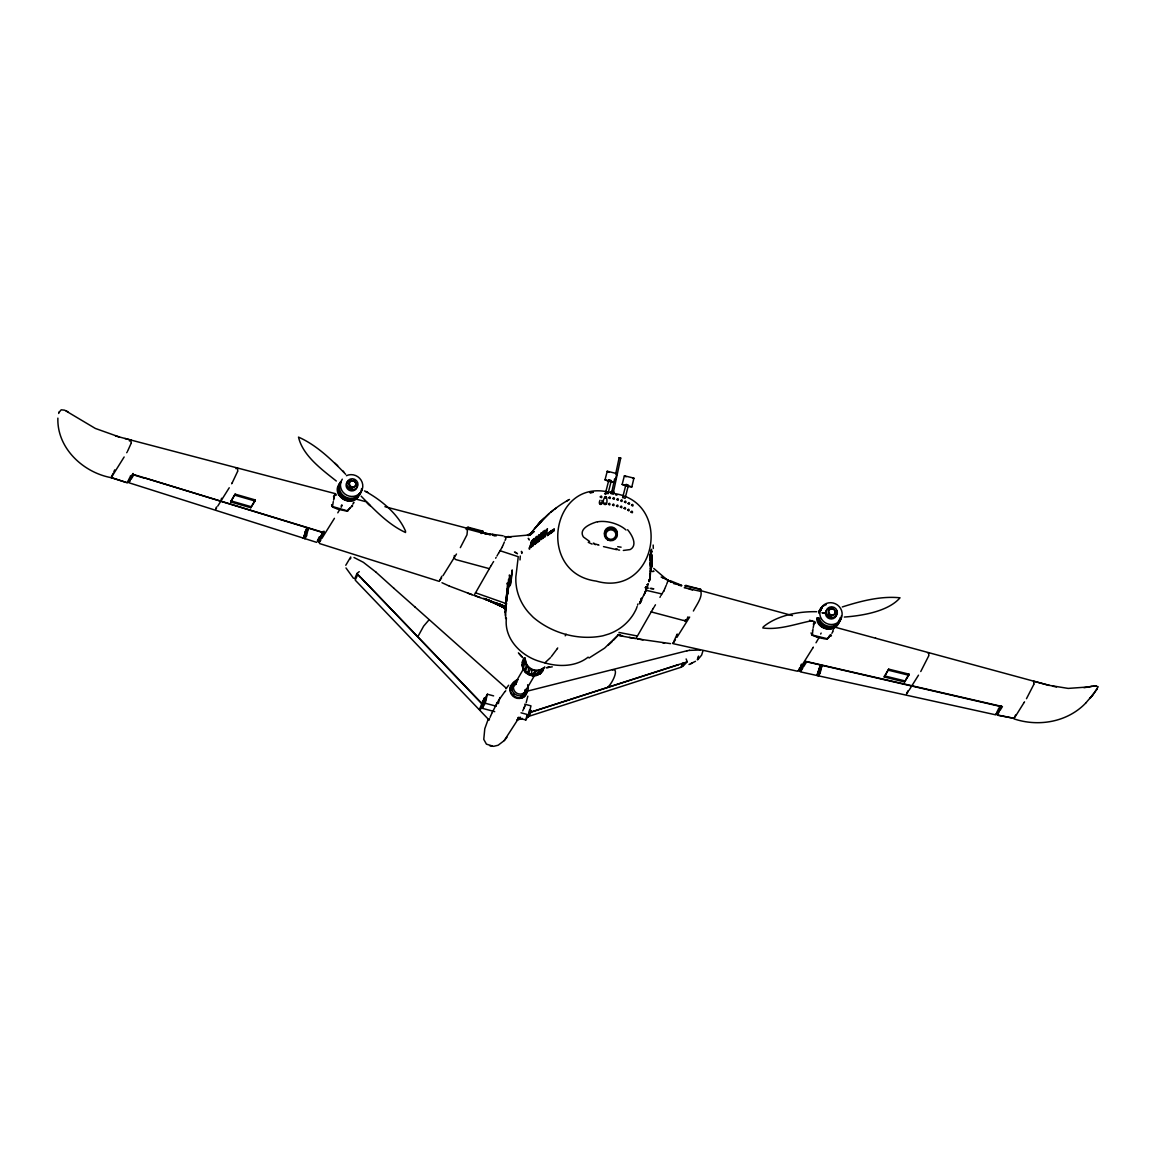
<?xml version="1.0" encoding="UTF-8"?>
<svg xmlns="http://www.w3.org/2000/svg" width="1156" height="1156" viewBox="0 0 1156 1156"><rect width="100%" height="100%" fill="white"/><g stroke="black" fill="none" stroke-linecap="round" stroke-linejoin="round"><path stroke-width="1.5" d="M650.366 568.738L650.293 571.237M652.259 561.252L650.597 569.503L651.146 568.116M548.984 534.159L549.129 533.162M549.172 533.797L549.519 532.454M599.993 500.288C597.32 505.634 603.649 505.981 601.842 500.461M606.481 497.34C609.328 509.334 598.967 504.507 605.412 496.473C608.099 497.109 604.747 499.45 604.617 497.253M606.004 503.886L605.137 502.976L604.155 503.713M506.198 537.251L505.562 539.303M650.337 571.165L651.16 567.726M652.23 562.683L651.666 565.891M551.672 532.078L552.004 530.763M57.872 418.125C56.904 447.936 82.914 472.37 110.962 477.616M836.38 611.394L836.352 612.174L836.438 610.513M552.279 530.864L552.207 531.832L552.467 530.228M836.395 611.249L836.352 612.174M816.931 617.896C815.876 630.511 838.375 633.777 839.227 620.194M650.178 574.98L650.467 573.492L649.73 577.191M620.714 458.094L619.154 457.704L620.729 458.036L613.157 493.381C674.454 501.328 656.175 598.36 596.164 581.092C534.679 572.986 551.874 473.599 613.244 493.395A1.864 0.954 12.1 0 0 614.053 492.196A1.864 0.954 12.1 0 0 611.322 491.575A1.864 0.954 12.1 0 0 611.336 493.048M649.874 576.382L649.744 577.538L650.395 574.835M814.041 622.477L813.94 623.489L815.529 622.983M605.036 479.87L614.746 482.269L616.87 473.613L607.247 471.229L605.036 479.827L608.981 481.488M607.218 471.316L608.995 472.255M626.104 486.055L622.159 484.436L624.37 475.81L633.922 478.122L631.841 486.922L627.144 486.329M505.548 603.345L505.634 618.59M505.736 602.103L507.86 585.283L507.643 587.132L507.181 583.086L508.337 586.323M334.633 494.204L334.503 495.433L336.656 494.898M506.415 618.055C503.799 638.762 521.269 656.218 540.025 661.521A76.903 73.29 30.2 0 0 541.572 662.012L547.944 663.717A76.903 73.29 30.2 0 0 549.519 664.064C562.582 666.94 577.408 665.683 588.173 657.128M650.004 577.003L650.25 575.659L649.484 579.951M509.579 578.13L509.391 574.951L510.244 577.147L507.47 594.314L509.796 575.948M505.663 605.065L505.374 608.186L505.837 604.429M520.027 559.923L520.287 556.007M649.86 577.856L650.019 577.133M505.75 602.724L508.149 587.768M527.107 690.696C524.896 708.137 499.406 690.334 515.012 682.011M507.513 592.927L507.455 588.968L508.192 590.817M813.824 624.399L813.94 623.503L813.246 624.081M813.737 624.991L813.203 627.607M505.866 600.629L507.701 585.817L508.235 587.739M506.617 601.785L506.848 600.296M650.207 576.728L649.08 581.699M334.344 496.545L334.575 495.447L333.492 496.531M506.097 602.045L506.559 599.039M334.286 496.907L334.041 498.077M508.091 590.803L507.354 595.34M237.703 470.998L237.601 468.122L235.954 468.686M928.73 655.596L928.774 652.981L927.574 652.779M508.539 586.251L506.357 599.892L508.626 579.17L509.16 581.829L507.701 591.236L508.033 589.314M131.278 442.82L130.801 440.017L335.76 493.771M506.342 601.423L506.834 598.403M1033.955 683.962L1033.58 681.173L1049.171 685.378L875.497 638.199M812.971 628.864L812.365 635.005A4.205 4.017 30.2 0 1 811.772 634.485L811.021 632.924M599.704 503.626L600.672 502.903L601.554 503.741M454.308 555.516L454.294 558.334L455.869 559.62L489.234 568.636M833.144 630.078L832.884 631.032M237.645 471.33L232.269 482.717M928.673 655.943L920.754 671.535M611.582 493.02L614.631 478.844M527.83 696.187L526.168 702.66M649.137 581.425L649.802 578.607M649.253 580.89L649.802 578.968M649.585 579.748L649.817 578.636M333.26 501.617L332.509 506.53L347.147 510.779A4.205 4.017 30.2 0 0 347.927 510.576L350.095 508.062M131.22 443.124L127.666 451.028M549.548 533.624L549.866 532.772M551.398 531.11L550.964 533.176M552.712 531.139L552.293 532.309L553.175 529.578M1033.898 684.265L1026.47 698.701M651.55 566.035L649.99 574.532L652.056 564.533L650.669 571.396M615.758 473.555L619.154 457.675M333.564 500.115L333.954 498.482M650.915 567.842L651.247 566.353M651.608 566.093L652.114 562.669M650.944 567.697L651.175 566.671M884.21 676.954L888.675 669.151L909.006 674.15L908.76 675.22L904.541 681.953L884.21 676.954L888.675 669.151M904.541 681.953L909.006 674.15M221.562 498.236L220.868 501.126L229.235 487.76M303.392 538.161L306.615 528.653L308.175 529.058L306.542 535.835L304.953 538.58L303.392 538.161L306.615 528.653M304.953 538.58L306.167 533.508M481.676 704.466L484.364 698.08L485.925 698.499L485.202 701.504L483.237 704.885L481.676 704.466L484.364 698.08M494.71 711.634L482.254 708.31L484.422 699.293L487.384 694.221L493.612 695.883M482.254 708.31L485.217 703.238L487.384 694.221M496.155 705.622L496.878 702.617M498.395 703.556L499.84 697.545M518.061 717.876L525.836 719.957L526.919 715.434M526.804 716.518L528.364 716.937L530.965 705.854L524.737 704.192M530.329 713.555L531.052 710.55L529.506 710.131L528.783 713.151L530.329 713.555L528.364 716.937M651.348 565.559L651.478 564.995M816.989 675.364L820.211 665.856L821.772 666.275L820.139 673.038L818.549 675.783L816.989 675.364L820.211 665.856M818.549 675.783L821.772 666.275M353.852 502.311L353.577 503.149M687.993 616.813L686.462 620.353L683.398 620.454M650.178 576.309L649.975 576.613M549.302 533.06L549.534 532.092M649.845 578.564L649.47 580.298M605.469 493.164L608.851 479.957L609.79 480.043M607.955 493.829L611.336 480.621M622.593 497.73L625.974 484.537L628.43 485.13L625.078 498.395L623.72 497.875M836.366 614.038L836.597 610.585M466.359 529.549L467.602 529.101L468.093 527.237L482.876 531.182L482.384 533.06L481.156 533.494L481.647 531.63L482.876 531.182M685.494 587.306L685.985 585.442L700.767 589.387L700.276 591.265L684.251 587.754M230.622 501.921L235.13 494.132L255.259 499.941L254.97 500.996L250.751 507.73L230.622 501.921L235.13 494.132M250.751 507.73L255.259 499.941M646.32 589.387L648.198 583.982M685.537 620.252L685.118 621.509L685.58 620.266M646.103 590.008L646.883 587.479M517.585 719.783L518.394 717.269M681.274 666.853L682.185 664.093M682.286 666.521L683.485 662.966M637.577 605.065L637.91 603.996M359.386 494.248C354.256 510.099 328.232 495.028 340.471 482.587M637.129 606.466L636.537 608.229A26.718 25.461 30.2 0 1 635.294 610.903L634.239 612.853A43.104 41.081 30.2 0 1 632.072 616.293L630.526 618.373A51.876 49.448 30.2 0 1 608.706 634.052L603.288 635.699A55.43 52.844 30.2 0 1 602.175 635.959C578.289 640.54 552.149 633.329 533.624 617.651A55.43 52.844 30.2 0 1 532.772 616.856L528.754 612.694A51.876 49.448 30.2 0 1 516.587 587.956L516.226 585.341A43.104 41.081 30.2 0 1 515.851 581.237L515.822 577.494A27.917 26.602 30.2 0 1 516.154 574.532L518.249 556.715L500.057 550.718M551.73 531.052L551.484 532.641M697.27 659.729L698.152 657.186M641.277 598.678L640.886 599.848L641.479 598.114M611.596 492.991L613.041 493.048M646.247 589.488L647.519 585.962L646.999 587.479M58.696 413.472L59.332 411.796M651.218 550.892L649.831 558.232M543.161 668.76L543.219 668.385A10.996 10.476 30.2 0 1 525.229 660.177L525.416 661.709L522.425 666.275L522.006 665.235L525.229 660.177M698.253 656.911L698.585 656.044M480.188 710.218L482.616 704.365M489.205 719.624L489.566 718.656M644.094 594.921L645.669 591.092L639.528 603.808L641.002 601.077L640.005 603.027M354.704 578.679L357.002 573.492L359.241 571.628M355.47 579.503L357.753 574.59M639.543 603.374L640.482 601.019M644.904 593.115L645.655 591.265M664.628 589.025L664.368 589.661A11.704 0.983 -75 0 1 664.108 590.254A10.173 0.853 -75 0 1 663.905 590.658M502.672 546.008L502.557 546.311A11.704 0.983 -75 0 1 502.253 547.005M502.918 545.415L504.392 542.005M664.787 588.65L666.246 585.239M490.101 717.327L490.708 715.867M345.774 565.284L350.716 556.946M488.121 719.466L484.783 728.742L483.772 739.378L486.43 744.146L493.554 746.343L498.135 745.244L504.247 740.577L517.801 719.596L520.532 717.284M522.714 710.868L524.665 706.518M525.171 705.333L523.726 708.729M505.504 539.447L505.085 540.416M491.069 715.029L491.892 713.165M666.752 584.098L668.067 580.399M524.246 659.209L523.047 663.717L523.422 667.561L525.359 670.971L528.61 673.399L533.277 674.728L537.395 674.396L540.806 672.416L543.06 669.021L539.245 673.905L540.112 674.092L543.219 668.385M673.818 641.479L676.65 635.236M673.442 642.303L673.023 643.227L673.775 642.245M492.095 712.717L498.193 701.013L504.565 692.039M129.183 481.777L133.027 473.469M215.652 508.929L216.577 506.906M317.394 540.892L318.146 539.245M318.608 541.283L323.218 531.298M676.867 634.76L677.199 634.037M798.984 669.396L799.851 667.532M799.938 669.613L801.397 666.42M801.209 669.888L804.937 661.81M906.81 693.224L907.937 690.782M996.559 713.064L997.787 710.376M997.816 713.339L1001.298 705.825M1014.621 717.081L1015.575 715.015M111.655 476.532L113.071 473.44M127.854 481.633L129.501 478.035M318.492 538.479L319.201 536.933M319.475 541.687L324.258 531.312M798.825 669.743L798.319 670.841L798.969 669.974M799.62 670.321L799.273 671.044L800.068 669.974M801.05 670.234L800.689 671.015L801.195 670.466M906.477 693.961L908.356 691.375M996.342 713.541L995.952 714.365L996.429 713.772M1014.404 717.544L1014.058 718.31L1016.5 714.639M318.348 541.846L318.709 541.629M800.617 665.842L801.411 664.122M113.852 471.778L114.719 469.885M130.093 476.763L130.57 475.737M319.186 542.309L319.62 541.918M998.206 709.466L998.9 707.963M111.323 477.255L111.872 476.518M440.161 579.618L440.927 577.971M441.39 576.974L441.736 576.252M417.851 636.653L423.645 626.133L429.064 619.804M798.464 670.523L799.172 669.685M440.002 579.951L439.641 580.731L441.664 577.783M128.749 482.702L316.701 542.366M672.85 643.603L797.351 671.188M59.129 412.244L61.21 409.802L64.664 410.192L95.341 428.442L119.444 437.026M997.108 714.885L1014.101 718.353L997.946 715.318M111.193 477.529L126.409 482.5M551.976 532.049L551.701 532.714M820.673 634.023L821.136 633.083M342.133 505.317L341.165 507.253M341.208 505.938L341.67 504.984M763.206 626.928C777.063 615.382 798.637 611.249 816.728 611.726M350.846 558.001L350.311 558.94M340.095 508.785L337.783 512.831M819.445 636.84L816.006 642.779M127.16 451.924L126.712 452.704M660.929 595.658L661.535 594.589M308.175 529.058L306.571 531.803L305.011 531.399M499.739 551.253L498.698 553.045M500.23 550.4L501.892 547.669A20.432 1.705 -75 0 0 501.993 547.496A10.173 0.853 -75 0 0 502.239 547.034M485.925 698.499L483.945 701.88L482.399 701.461M524.795 658.082C521.616 660.596 520.951 666.795 525.344 658.024M512.426 687.892L523.249 669.353M522.83 695.565L535.445 673.934M544.722 666.868L542.02 671.506L542.988 670.393A10.996 10.476 30.2 0 1 527.887 673.673A10.996 10.476 30.2 0 1 524.116 658.804M565.197 635.829L566.122 634.239M529.737 712.804L531.052 710.55M525.836 719.957L528.798 714.885L521.009 712.804M662.099 593.635L663.602 591.135M498.019 554.201L498.568 553.262M659.946 597.334L660.365 596.597M232.183 482.861L231.648 483.786M496.979 555.964L497.47 555.14M460.348 547.641L466.981 534.795L467.616 528.393L384.919 506.689M495.649 558.204L496.126 557.394M693.383 611.018C696.418 605.137 703.296 596.193 700.507 590.586L792.467 615.613M124.14 456.981L113.201 474.48M492.774 562.9L493.612 561.556M654.643 606.149L655.466 604.79M334.445 518.307L321.874 538.421M456.476 554.027L442.994 575.674M491.127 565.587L492.369 563.579M653.039 608.721L654.166 606.914M491.069 565.674L474.451 594.719A12.427 1.04 -75 0 1 474.249 595.08M652.923 608.909L636.335 637.924A12.427 1.04 -75 0 1 636.118 638.314M813.347 647.114L812.885 647.851M127.435 482.587L127.883 481.908M689.67 617.058L676.867 637.447M812.769 648.039L801.556 665.957M918.5 675.176L911.896 685.725M220.68 501.415L217.747 506.111M802.495 666.174L805.544 661.304L1002.425 706.576L999.954 710.521M909.064 690.248L911.708 686.014M998.683 710.246L1000.966 706.591L806.671 661.81L803.68 666.593M1023.797 702.993L1016.847 714.105M1024.548 701.808L1024.072 702.545M129.732 479.046L132.723 474.249L322.958 532.598L319.735 537.757M131.018 479.321L133.764 474.928L144.471 478.194M320.949 538.132L324.33 532.743L144.254 477.775M997.96 711.388L996.53 713.613M999.232 711.677L997.845 713.83M800.689 667.33L799.258 669.555M801.57 667.662L800.212 669.758M802.9 667.821L801.339 670.249M112.97 474.841L111.959 476.416M129.183 479.899L128.273 481.33M130.252 480.549L129.414 481.821M320.848 540.054L319.721 541.774M675.451 639.673L673.977 641.941M318.565 539.592L317.582 541.109M319.865 539.866L318.796 541.485M216.591 507.932L215.811 509.117M663.746 590.918A20.432 1.705 -75 0 0 663.862 590.73L663.703 590.991M557.727 647.938L557.206 648.747M556.975 649.094L551.224 656.738M505.895 688.788L508.669 685.219M801.426 670.119L800.848 670.986M1095.888 690.551L1089.964 698.455L1090.484 697.819M1094.385 692.834L1098.171 686.722L1094.833 685.826L1087.94 687.054L1091.914 686.274M482.139 705.695L481.358 706.822M480.174 708.512L479.437 709.553L481.777 703.715L361.149 577.841M616.928 473.772L615.599 473.859M614.717 482.355L609.674 481.662M622.159 484.393L631.87 486.849M1096.307 690.219L1097.275 688.832M830.947 634.572L829.184 636.681M1093.865 693.557L1085.715 703.079M351.858 506.126L347.205 510.735M347.84 481.604L348.621 480.737M1093.027 694.597L1091.784 696.23M529.809 534.852C540.285 520.359 553.695 507.961 569.489 499.464M645.323 587.725L646.869 586.598L645.323 587.725L645.944 586.93M530.705 534.173L530.04 534.795L531.774 532.988L529.881 534.939L532.959 530.864M529.997 534.534L531.746 532.396L530.474 534.014M686.129 658.949L687.242 661.709L682.647 666.477M534.115 529.419L540.603 521.746M504.247 740.577L506.964 737.282M535.344 527.931L549.201 513.452M536.601 526.385L540.864 521.529M529.939 534.636L531.818 532.396M536.976 525.966L540.907 521.414M550.372 657.735L544.91 662.807M539.231 523.393L537.901 524.882L542.207 520.171M617.405 636.017L613.359 640.352M618.951 634.283L604.631 648.111L589.04 658.024M607.608 687.242C612.261 683.76 619.602 668.009 612.463 669.859M129.429 441.014L130.758 440.031L124.935 438.485M504.71 691.88L505.779 690.753M539.664 522.801L543.811 518.35M528.234 535.618L531.298 533.407L529.881 534.939M537.901 524.882L540.864 521.602M829.127 636.754L827.147 638.676L812.365 635.063M508.626 536.832L526.269 535.242L531.572 533.364L528.928 534.896L533.263 531.905L528.379 535.387L532.728 532.049L530.04 534.795M519.81 717.327L516.79 720.072M1085.715 703.079C1067.494 722.11 1038.522 727.124 1013.985 718.859M530.315 534.925L533.797 531.688M697.834 659.686L701.62 655.134L702.848 651.189M608.273 645.12L612.03 641.71M530.532 534.289L531.182 533.711L529.26 535.199M681.621 666.824L685.956 662.388L677.387 664.917M466.171 528.899L467.588 528.364M530.069 534.896L534.072 531.543M550.632 512.325L553.507 510.099M554.967 509.016L556.412 507.918M549.028 532.367L548.681 534.737M550.762 531.168L550.415 533.537M550.559 532.15C550.429 529.65 549.071 536.355 550.473 532.569M548.175 532.945L547.25 535.719M541.687 538.132L543.306 532.497L541.572 538.118M634.023 478.382L632.953 478.454M695.493 661.304L689.005 664.498M566.512 501.112L567.986 500.302M690.782 663.746L692.343 663.009M842.29 606.958C860.584 601.134 880.973 595.774 900.018 597.811C888.227 611.481 862.087 615.772 844.328 617.044M468.093 527.237L466.851 527.671L481.647 531.63M685.985 585.442L684.742 585.89L700.767 589.387M686.158 662.07L687.242 661.709M685.06 662.605L681.693 663.703M681.159 667.214L527.309 716.821M676.838 665.105L529.694 712.457M678.529 664.729L529.766 712.573M517.527 719.971L522.339 718.425M812.379 620.628C796.238 623.691 779.274 630.28 762.787 627.954M524.232 657.909L523.856 659.238M597.508 521.688C591.699 523.292 578.405 528.35 583.144 536.601A9.089 7.716 -81.1 0 0 583.838 537.309L589.589 541.442M528.451 690.855L687.141 650.741M546.297 667.749L549.519 667.142L546.889 667.633M689.279 650.38L700.16 649.975M549.187 667.2L548.146 667.359L552.265 666.839M686.881 650.785L689.525 650.337M592.84 492.254L591.439 492.456A36.53 8.829 7.4 0 0 590.196 492.687M1084.01 687.719L1088.49 686.953L1068.187 688.412L1048.868 685.291M591.699 492.427L591.554 492.47A36.472 8.8 7.5 0 0 590.152 492.716M652.071 571.555L653.964 571.281L653.126 571.339M1093.258 686.028L1096.105 685.797M626.032 484.509L627.087 484.667M670.581 643.632L637.418 638.878M530.358 545.632L531.746 540.748L529.592 549.013A7.052 1.228 -73.3 0 1 529.361 549.245C528.321 546.6 530.199 548.912 530.546 545.748M505.967 536.832L510.952 536.861L506.097 536.919M623.33 550.458L629.717 549.635A9.089 6.95 -73.3 0 0 630.584 549.346C637.866 544.678 631.566 534.419 627.621 529.737M663.024 643.011L664.541 643.126M645.785 587.898L648.53 588.101M650.236 588.418L653.79 588.809L650.973 588.462M824.04 613.07L822.162 612.81M620.064 635.265L618.214 635.049L622.607 635.699M619.602 550.111L618.142 549.909M617.636 634.976L620.18 635.309M492.398 534.332L503.163 535.806M507.889 536.485L510.793 536.89M493.005 534.419L483.381 533.089M618.633 635.063L620.628 635.395M606.293 492.629L606.842 492.731A20.851 7.673 11.1 0 1 608.331 493.005M405.597 532.526C388.344 524.622 374.269 509.68 361.106 496.112M616.683 549.678L603.504 546.6M634.413 638.343L618.821 635.554M637.144 638.806L643.054 639.875M629.211 637.39L635.8 638.603M486.17 533.74L484.321 533.393L485.245 533.566M618.98 632.448L637.332 636.002M1052.48 686.158L1056.512 686.982M492.08 746.256L489.869 745.793M610.397 480.535L610.744 480.304M490.91 534.852L484.509 533.436M995.735 714.841L800.299 671.838M645.525 590.167L661.911 593.953M492.658 535.257L494.421 535.662M610.859 493.554L613.142 494.132M487.456 534.029L489.768 534.578M342.768 510.36L337.046 508.828M822.118 638.415L816.411 636.884M888.444 670.22L908.76 675.22M884.456 675.884L904.772 680.884M115.47 435.942L131.076 440.089M355.456 498.944L366.625 501.892M683.037 620.353L651.088 611.871M483.295 532.526L490.245 534.39M493.785 535.329L496.126 535.965M677.691 584.459L681.433 585.471M467.602 529.101L482.384 533.06M689.178 589.069L692.473 589.95M818.607 668.601L820.168 669.021M304.996 535.416L306.542 535.835M818.593 672.619L820.139 673.038M483.642 701.085L485.202 701.504M485.217 703.238L496.112 706.157M809.532 620.237L814.677 621.625M834.979 627.159L875.8 638.271M673.413 583.462L676.52 584.372M615.57 494.811L616.899 495.187M234.841 495.187L254.97 500.996M230.897 500.866L251.025 506.675M609.776 480.376L608.894 480.043M680.19 585.471L678.355 584.922L681.578 585.919M319.432 543.508L439.309 581.41M111.135 477.645L127.304 482.775M598.924 545.141L598.028 544.837M475.463 592.768L506.776 603.837M597.681 544.722L596.265 544.216M473.931 595.354L480.072 597.551M496.242 603.071L503.799 605.816M475.333 595.846L497.918 603.981L495.303 603.027L502.051 606.047L505.013 608.042L501.068 605.498L505.793 609.154L502.542 606.322L506.039 609.53L504.869 608.099M467.645 593.086L472.443 594.805M485.332 599.429L489.609 600.976M449.265 586.063L472.313 594.776M500.866 604.704L484.899 598.88L504.218 607.781L489.523 600.715M626.119 476.821L624.413 475.997M501.401 604.92L498.872 603.981L503.091 605.585M594.791 543.667L593.331 543.089M483.67 598.331L489.393 600.614M666.839 579.344L662.258 577.494M514.463 551.99L516.645 552.871M506.227 607.68L497.253 603.605L505.259 607.059M661.16 577.061L666.636 579.272M681.722 585.355L670.032 580.615M364.516 490.91C381.162 499.753 398.3 514.117 405.655 531.413M667.749 580.052L671.477 582.263L667.951 580.153M449.12 585.991L441.982 582.725M486.922 599.617L489.176 600.571M353.996 557.495L363.331 562.293L375.96 572.133M501.632 605.296L504.869 606.784L502.166 605.513M486.589 599.444L492.297 602.045L485.737 599.054M667.359 580.037L672.041 582.162M488.367 600.094L502.34 606.813M499.248 605.368L501.646 606.51L490.317 601.12M490.708 601.308L503.294 607.305L499.609 605.527M489.913 600.918L500.967 606.192L497.167 604.328M669.338 580.977L672.142 582.378L667.547 580.023M500.707 606.019L505.938 608.779M336.309 481.026C321.83 469.538 302.728 455.594 298.508 437.113C316.527 445.046 332.032 460.016 345.658 474.292M66.167 410.842L67.987 411.854M504.103 606.438L505.779 607.507M515.258 552.366L517.469 553.796M665.712 578.65L653.718 568.405M393.734 588.173L415.177 607.16M375.888 572.076L393.82 588.245M415.091 607.088L506.516 688.441M334.676 463.036L337.682 465.709M504.926 606.813L505.909 607.695M482.659 704.264L366.177 583.086M365.267 582.523L359.068 575.659M360.34 577.379L357.002 573.492M479.292 709.755L355.224 580.139M480.058 710.564L489.06 719.986M357.637 574.546L358.577 575.529M353.505 578.318L345.991 567.943M521.833 656.594L519.275 653.848L522.758 657.75M518.394 652.822L519.073 653.602M342.812 470.824L343.867 472.038M528.726 538.927L528.263 538.32L529.26 540.04M649.744 558.247L650.207 554.143L650.019 556.744L650.481 554.952A12.745 1.243 -78.4 0 0 650.496 554.562C652.548 541.572 650.857 557.712 651.29 550.906M505.403 615.527L505.244 611.322M653.183 545.04L653.285 548.464M527.627 684.771A8.482 8.092 30.2 0 1 522.772 695.58A8.482 8.092 30.2 0 1 511.862 689.626A8.482 8.092 30.2 0 1 518.278 679.67M526.847 690.753A8.482 8.092 30.2 0 1 519.55 698.455A8.482 8.092 30.2 0 1 510.388 692.169A8.482 8.092 30.2 0 1 515.085 682.661M526.428 688.571A6.589 6.286 30.2 0 1 520.475 694.12A6.589 6.286 30.2 0 1 513.64 689.063A6.589 6.286 30.2 0 1 517.324 681.838M524.969 690.19A6.589 6.286 30.2 0 1 521.905 695.825M513.799 694.539A6.589 6.286 30.2 0 1 513.481 694.192M512.122 688.6A6.589 6.286 30.2 0 1 516.27 684.222M543.898 667.59A10.996 10.476 30.2 0 1 525.474 659.845M543.508 668.717A10.996 10.476 30.2 0 1 528.465 674.555A10.996 10.476 30.2 0 1 524.058 658.949M525.214 689.771A6.589 6.286 30.2 0 1 520.908 695.941M512.339 690.883A6.589 6.286 30.2 0 1 516.096 683.947M334.185 498.034A21.559 0.997 -73 0 1 333.954 498.641M339.416 495.418A12.355 0.737 27.6 0 1 338.751 495.028M332.22 506.53A4.855 4.624 30.2 0 1 331.613 504.652M337.075 508.611A10.491 9.999 30.2 0 1 332.249 506.646M831.439 635.641A21.559 4.566 -77.1 0 1 830.615 636.248M832.826 631.566A7.153 1.561 -76.7 0 1 831.901 633.271M833.606 628.647A10.043 1.59 -69.3 0 1 833.592 629.11M829.473 635.699A4.855 4.624 30.2 0 1 827.407 638.806M827.335 638.907A10.491 9.999 30.2 0 1 822.191 638.213M829.733 635.222A33.813 32.224 30.2 0 1 829.589 635.713M353.563 502.672A5.202 0.867 -72.4 0 1 352.898 504.117M352.609 505.866A15.62 3.439 -75.1 0 1 352.002 506.617M352.219 505.389A22.166 3.945 -71.2 0 1 351.988 505.707M347.97 510.851A10.491 9.999 30.2 0 1 342.841 510.157M814.937 622.188A28.221 2.081 39.4 0 1 815.182 622.289M812.451 630.8A15.62 0.853 -75 0 1 812.35 630.829M816.439 636.667A10.491 9.999 30.2 0 1 811.613 634.702M591.93 492.485A29.897 7.211 7.5 0 1 593.259 492.312M666.448 579.748A9.999 0.838 -75 0 1 666.55 579.546M504.334 536.976A22.976 1.922 -75 0 0 504.421 536.789L504.551 536.557A9.999 0.838 -75 0 1 504.695 536.312M606.698 492.442A21.299 8.222 11.1 0 1 608.605 492.817M607.42 538.393A6.459 6.17 -1.5 0 1 605.917 529.173A6.459 6.17 -1.5 0 1 615.686 529.043A6.459 6.17 -1.5 0 1 614.414 538.291M592.103 544.115A43.09 23.481 8.2 0 1 588.245 542.294M595.6 544.649A28.683 9.219 14.9 0 1 594.04 544.057M617.362 549.071A28.683 7.89 16.9 0 1 615.989 548.84M621.104 547.178A43.09 18.641 22.9 0 1 617.723 546.687M597.623 521.804A20.736 10.259 15.8 0 1 626.032 530.012M356.626 483.107A5.664 5.39 30.2 0 1 354.863 490.072A5.664 5.39 30.2 0 1 347.494 488.901A5.664 5.39 30.2 0 1 347.508 481.662M349.43 480.376A5.664 5.39 30.2 0 1 350.962 480.015M353.331 480.304A5.664 5.39 30.2 0 1 355.398 481.532M352.031 488.67A3.237 3.078 30.2 0 1 349.04 487.297M361.582 488.612A11.517 10.982 30.2 0 1 347.234 498.597A11.517 10.982 30.2 0 1 340.283 482.124A11.517 10.982 30.2 0 0 347.667 497.86A11.517 10.982 30.2 0 0 361.973 488.656M360.21 492.803A11.314 10.78 30.2 0 1 344.387 498.626A11.314 10.78 30.2 0 1 340.659 482.124M346.395 475.694A11.314 10.78 30.2 0 1 362.709 484.61A11.314 10.78 30.2 0 1 349.098 496.083A11.314 10.78 30.2 0 1 342.292 479.162M359.097 493.944A10.91 10.404 30.2 0 1 343.823 499.565A10.91 10.404 30.2 0 1 340.24 483.642M359.574 493.381A10.91 10.404 30.2 0 1 344.228 498.106A10.91 10.404 30.2 0 1 340.977 482.384M836.424 612.261A5.664 5.39 30.2 0 1 831.352 618.98A5.664 5.39 30.2 0 1 825.514 612.434A5.664 5.39 30.2 0 1 833.057 608.504M831.381 616.726A3.237 3.078 30.2 0 1 830.933 616.74M829.401 616.264A3.237 3.078 30.2 0 1 827.898 614.327M840.802 618.243A11.517 10.982 30.2 0 1 818.405 617.81M818.679 612.333A11.517 10.982 30.2 0 1 822.219 607.247M841.366 615.931A11.517 10.982 30.2 0 1 819.026 617.839M818.751 613.114A11.517 10.982 30.2 0 1 826.164 604.689M840.065 617.81A11.314 10.78 30.2 0 1 829.531 628.127A11.314 10.78 30.2 0 1 817.798 618.157M822.306 608.114A11.314 10.78 30.2 0 0 818.78 612.131L821.324 609.385A10.91 10.404 30.2 0 0 819.142 612.304A10.91 10.404 30.2 0 1 821.193 610.151M838.794 620.555A10.91 10.404 30.2 0 1 827.219 628.922A10.91 10.404 30.2 0 1 817.364 617.896M839.386 620.021A10.91 10.404 30.2 0 1 818.188 618.128M600.296 496.935C602.753 499.652 601.944 494.017 600.296 496.878M627.65 510.056C630.034 512.859 629.37 507.065 627.65 510.056M628.069 503.525C630.598 506.27 629.572 500.476 628.069 503.525M631.017 512.05C633.633 514.723 632.39 509.045 631.017 512.05M631.552 505.288C634.023 508.062 633.127 502.268 631.552 505.288M608.446 504.189C610.787 506.978 610.195 501.27 608.461 504.074M608.822 497.788C611.408 500.534 610.252 494.797 608.836 497.73M612.535 504.926C614.963 507.686 614.183 501.964 612.564 504.811M612.897 498.554C615.324 501.328 614.544 495.606 612.911 498.438M616.495 505.895C618.894 508.698 618.214 502.86 616.495 505.895M616.842 499.522C619.327 502.311 618.417 496.516 616.842 499.522M620.367 507.022C622.911 509.738 621.856 503.987 620.367 506.949M620.7 500.649C622.853 503.583 622.607 497.644 620.7 500.649M624.096 508.365C626.798 511.082 625.295 505.317 624.096 508.365M624.457 501.964C626.986 504.695 626.017 498.987 624.457 501.906M545.068 532.555L544.938 537.034L547.438 528.682L545.632 534.361L545.213 530.113L543.277 538.104L545.068 532.555M523.032 669.006C527.165 674.974 526.991 653.01 523.032 668.948M525.258 671.983C529.983 677.604 529.159 657.302 525.286 671.867M537.28 674.902C531.529 679.078 546.152 662.215 537.28 674.96M528.379 674.078C533.003 678.904 532.916 660.726 528.379 674.02M505.591 609.342L505.389 612.449L505.591 609.342M512.108 570.255C512.802 568.188 511.183 581.916 510.172 585.702L512.108 570.255M535.893 537.222L534.939 544.447L534.621 543.219L532.468 546.369L535.893 537.222M535.17 539.288L534.115 542.511L535.17 539.288M651.868 554.894L650.019 563.926L651.868 554.894M651.42 556.484L650.727 559.807L651.42 556.484M548.32 532.873L547.8 535.344L548.32 532.873M551.065 530.965L551.73 530.517L551.065 530.965M553.652 530.546C552.9 533.971 555.299 526.067 553.84 530.026L553.825 529.173L553.652 530.546M651.724 551.181L649.889 560.458L651.724 551.181M651.941 556.339L650.221 566.108L651.941 556.339M652.157 558.608L650.38 568.362L652.157 558.608M532.497 540.011L531.24 547.409L534.318 538.45L532.497 540.011M537.164 536.297L535.242 544.216L537.28 541.514L536.066 542.482L537.164 536.297M539.231 534.636L537.309 542.554L538.999 541.196L539.317 539.852L538.118 540.82L539.231 534.636M541.283 532.93L539.346 540.921L541.283 532.93M533.581 675.35C527.439 678.399 541.991 663.342 533.581 675.35M641.609 600.137L640.511 602.103L641.537 600.311M346.598 483.295L347.551 482.11L346.627 483.28M647.158 584.589L648.111 584.344L647.158 584.589M823.896 613.07L822.306 612.839L823.78 613.085M502.441 605.628L499.999 604.646L504.97 606.929L502.441 605.628M502.947 605.86L500.548 604.863L505.403 607.175L502.947 605.86M367.608 492.254L366.076 491.546L367.608 492.254M370.036 505.591L367.102 502.744L370.021 505.591M521.732 552.279L521.443 551.354L521.79 553.464L521.732 552.279M605.99 493.843A24.16 8.959 10.7 0 0 604.574 493.641A24.926 9.523 10.7 0 1 606.004 493.843M542.597 537.815A4.494 1.069 -72.1 0 0 543.898 530.98A4.494 1.069 -72.1 0 0 540.95 536.962A4.494 1.069 -72.1 0 0 542.597 537.815M608.432 538.754A5.014 4.783 -1.5 0 0 615.888 534.505A5.014 4.783 -1.5 0 0 608.331 530.474A5.014 4.783 -1.5 0 0 608.432 538.754M607.724 539.982A6.459 6.17 -1.5 0 0 617.347 534.505A6.459 6.17 -1.5 0 0 607.579 529.303A6.459 6.17 -1.5 0 0 607.724 539.982M349.387 485.737A3.641 3.468 30.2 0 0 355.615 485.939A3.641 3.468 30.2 0 0 352.45 480.578A3.641 3.468 30.2 0 0 349.387 485.737M347.609 486.763A5.664 5.39 30.2 0 0 357.291 487.066A5.664 5.39 30.2 0 0 352.363 478.729A5.664 5.39 30.2 0 0 347.609 486.763M349.849 485.347A3.237 3.078 30.2 0 0 355.383 485.52A3.237 3.078 30.2 0 0 352.566 480.752A3.237 3.078 30.2 0 0 349.849 485.347M828.736 613.793A3.641 3.468 30.2 0 0 834.964 613.995A3.641 3.468 30.2 0 0 831.8 608.634A3.641 3.468 30.2 0 0 828.736 613.793M826.959 614.819A5.664 5.39 30.2 0 0 836.641 615.122A5.664 5.39 30.2 0 0 831.713 606.784A5.664 5.39 30.2 0 0 826.959 614.819M829.213 613.403A3.237 3.078 30.2 0 0 834.748 613.576A3.237 3.078 30.2 0 0 831.93 608.807A3.237 3.078 30.2 0 0 829.213 613.403M821.352 618.778A11.314 10.78 30.2 0 0 840.715 619.37A11.314 10.78 30.2 0 0 830.861 602.695A11.314 10.78 30.2 0 0 821.352 618.778"/></g></svg>
